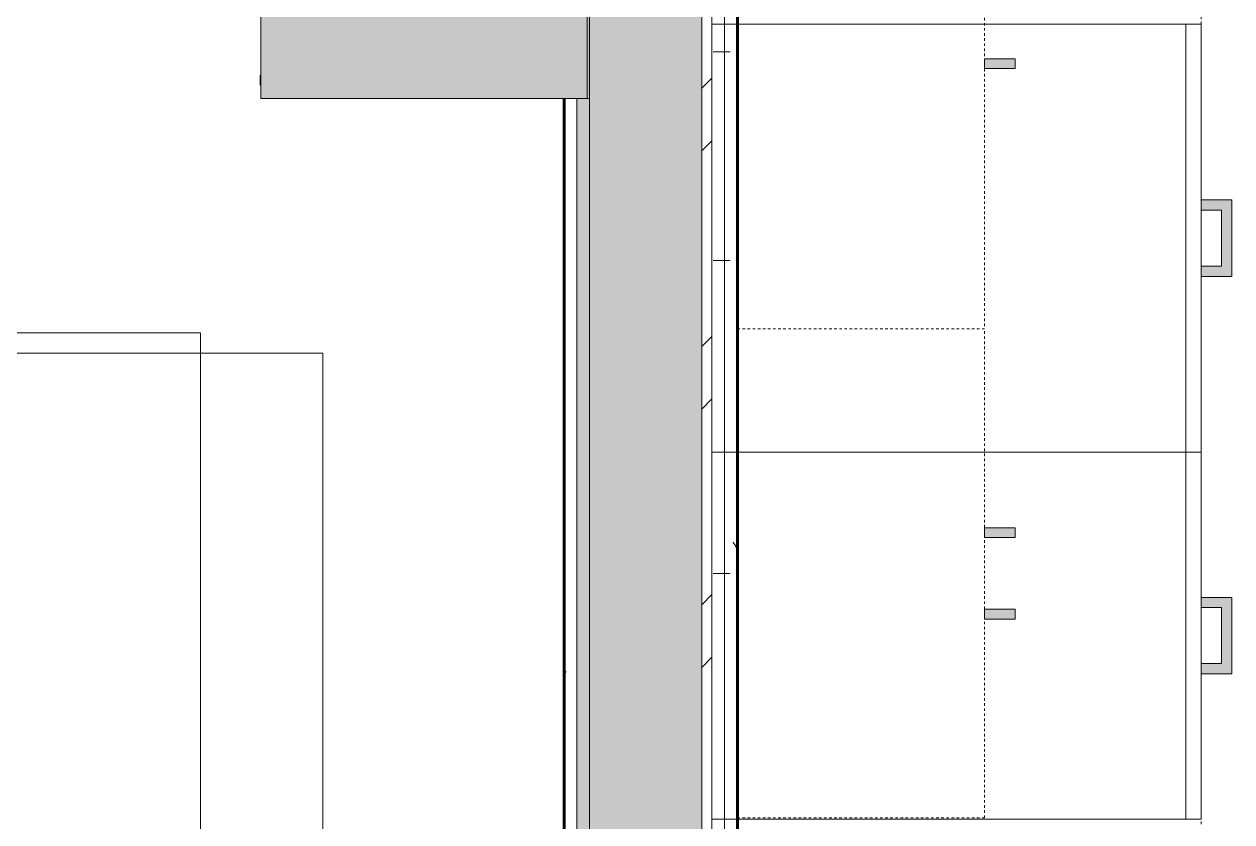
# Model space of a CAD drawing. Header units: inches. Extents: x -4169 to -1846, y 9706 to 12377.
# Drawn here: x -2947.1 to -2887.8, y 11292.8 to 11331.9 of the extents above; entities that cross this region are included whole.
import ezdxf

# ---------------------------------------------------------------- set-up
doc = ezdxf.new("R2010")
doc.units = ezdxf.units.IN
doc.header["$MEASUREMENT"] = 0
doc.linetypes.add('Dash', pattern=[0.25, 0.125, -0.125])
for name, color, linetype, lineweight in [('0-1', 7, 'Continuous', 5), ('0-2', 50, 'Continuous', 18), ('A-WALL', 113, 'Continuous', 18), ('A-WALL-PATT-4', 111, 'Continuous', 9), ('I-FURN', 30, 'Continuous', 9), ('I-FURN-1', 250, 'Continuous', 9), ('I-FURN-3', 55, 'Continuous', 9), ('I-WALL-2', 2, 'Continuous', 5), ('I-WALL-3', 2, 'Continuous', 60), ('Q-CASE-1', 9, 'Continuous', 9), ('Q-CASE-3', 250, 'Continuous', 9), ('Q-CASE-4', 250, 'Dash', 9), ('Q-CASE-5', 254, 'Continuous', 9), ('Q-CASE-HDLN-1', 250, 'Dash', 9)]:
    doc.layers.add(name, color=color, linetype=linetype, lineweight=lineweight)
pattern_1 = [(0, (0, 0), (20.48, 5.12), [0.845, -14.515, 0.845, -14.515, -81.92]), (0, (0, 0), (20.48, 5.12), [-30.72, 0.845, -29.875, 0.845, -14.515, -35.84]), (0, (0, 0), (20.48, 5.12), [-76.8, 0.845, -9.395, 0.845, -24.755]), (120, (7.68, 2.56), (-14.67405, 15.1762003), [0.845, -14.515, 0.845, -14.515, -81.92]), (120, (7.68, 2.56), (-14.67405, 15.1762003), [-30.72, 0.845, -29.875, 0.845, -14.515, -35.84]), (120, (7.68, 2.56), (-14.67405, 15.1762003), [-76.8, 0.845, -9.395, 0.845, -24.755]), (240, (10.24, 12.8), (-5.80595, -20.2962003), [0.845, -14.515, 0.845, -14.515, -81.92]), (240, (10.24, 12.8), (-5.80595, -20.2962003), [-30.72, 0.845, -29.875, 0.845, -14.515, -35.84]), (240, (10.24, 12.8), (-5.80595, -20.2962003), [-76.8, 0.845, -9.395, 0.845, -24.755])]

# ---------------------------------------------------------------- blocks, each defined once
blk = doc.blocks.new('Entertainment_Center_14771 - Entertainment_Center_14771-1372851-ENLARGED RCP - 2ND FLOOR PLAN')
at = {"layer": 'I-FURN-3'}
for points in [[(-36, 10), (-36, -6), (36, -6), (36, 10), (18, 10), (18, 6), (-18, 6), (-18, 10), (-35, 10)], [(-35.339, 10.031), (-35.311, 10), (-34.85, 10), (-34.85, 10.031), (-35.313, 10.031)], [(-19.657, 10.032), (-19.657, 10), (-18.663, 10), (-18.663, 10.032), (-19, 10.032)], [(18.663, 10.032), (18.663, 10), (19.657, 10), (19.657, 10.032), (19, 10.032)], [(34.85, 10), (35.339, 10), (35.313, 10.031), (34.85, 10.031)], [(-36, -6), (-36, -6.125), (36, -6.125), (36, -6), (-35, -6)]]:
    blk.add_hatch(color=256, dxfattribs=at).paths.add_polyline_path(points, flags=0)
at = {"layer": 'I-FURN-1'}
for p, q in [((-36, -6), (-36, 10)), ((-36, 10), (-18, 10)), ((-35.339, 10), (-35.339, 10.031)), ((-35.339, 10.031), (-34.85, 10.031)), ((-34.85, 10.031), (-34.85, 10)), ((-19.657, 10), (-19.657, 10.032)), ((-19.657, 10.032), (-18.663, 10.032)), ((-18.663, 10.032), (-18.663, 10)), ((-18, 10), (-18, 6)), ((18, 6), (18, 10)), ((18, 10), (36, 10)), ((18.663, 10.032), (19.657, 10.032)), ((18.663, 10), (18.663, 10.032)), ((19.657, 10.032), (19.657, 10)), ((34.85, 10), (34.85, 10.031)), ((34.85, 10.031), (35.339, 10.031)), ((35.339, 10.031), (35.339, 10)), ((36, 10), (36, -6)), ((-18, 6), (18, 6)), ((36, -6), (-36, -6)), ((-36, -6.125), (-36, -6)), ((36, -6), (-36, -6)), ((-36, -6.125), (36, -6.125)), ((36, -6.125), (36, -6))]:
    blk.add_line(p, q, dxfattribs=at)
blk = doc.blocks.new('Couch-Both_Arms-Generic - 2-1352635-ENLARGED RCP - 2ND FLOOR PLAN')
at = {"layer": 'I-FURN'}
for p, q in [((-24, 13.5), (24, 13.5)), ((-18, 13.5), (-24, 13.5)), ((-24, 13.5), (-24, -17.5)), ((18, 13.5), (-18, 13.5)), ((-18, 13.5), (-18, -18.5)), ((-18, -17.5), (-18, 13.5)), ((18, -18.5), (18, 13.5)), ((24, 13.5), (18, 13.5)), ((18, 13.5), (18, -17.5)), ((24, -17.5), (24, 13.5)), ((-24, -17.5), (-18, -17.5)), ((18, -17.5), (24, -17.5)), ((-18, -18.5), (18, -18.5))]:
    blk.add_line(p, q, dxfattribs=at)
at = {"layer": 'I-FURN-1'}
for p, q in [((24, 17.5), (-24, 17.5)), ((-24, 17.5), (-24, -17.5)), ((24, -17.5), (24, 17.5)), ((-24, -17.5), (24, -17.5))]:
    blk.add_line(p, q, dxfattribs=at)
blk = doc.blocks.new('OD_CW_Countertop - OD_CW_Countertop-2380507-ENLARGED RCP - 2ND FLOOR PLAN')
at = {"layer": 'Q-CASE-HDLN-1'}
for p, q in [((83.113, 0), (100.363, 0)), ((100.862, 0), (103.613, 0)), ((104.113, 0), (119.863, 0)), ((120.362, 0), (123.113, 0)), ((123.613, 0), (131.081, 0))]:
    blk.add_line(p, q, dxfattribs=at)
blk = doc.blocks.new('Base Cabinet 3 Drawer 230 - Base Cabinet 3 Drawer 230 21_-2578998-ENLARGED RCP - 2ND FLOOR PLAN')
at = {"layer": 'Q-CASE-5'}
blk.add_hatch(color=256, dxfattribs=at).paths.add_polyline_path([(2.613, 25.001), (2.613, 25.5), (-1.137, 25.5), (-1.137, 24), (-0.638, 24), (-0.638, 25.001), (2.113, 25.001), (2.113, 24), (2.613, 24)], flags=0)
at = {"layer": 'Q-CASE-3'}
for p, q in [((-1.137, 24), (-1.137, 25.5)), ((-1.137, 25.5), (2.613, 25.5)), ((2.613, 25.5), (2.613, 24)), ((2.113, 25.001), (-0.638, 25.001)), ((-0.638, 24), (-0.638, 25.001)), ((2.113, 24), (2.113, 25.001)), ((-9.762, 24), (11.238, 24)), ((-9.762, 23.25), (-9.762, 24)), ((-1.137, 24), (-0.638, 24)), ((2.613, 24), (2.113, 24)), ((11.238, 24), (11.238, 23.25)), ((11.238, 23.25), (-9.762, 23.25)), ((-9.762, 23.25), (-9.762, 0)), ((11.238, 0), (11.238, 23.25)), ((-9.762, 0), (11.238, 0))]:
    blk.add_line(p, q, dxfattribs=at)
blk = doc.blocks.new('Base Cabinet 3 Drawer 230 - Base Cabinet 3 Drawer 230 18_-2579417-ENLARGED RCP - 2ND FLOOR PLAN')
at = {"layer": 'Q-CASE-5'}
blk.add_hatch(color=256, dxfattribs=at).paths.add_polyline_path([(2.613, 25.001), (2.613, 25.5), (-1.137, 25.5), (-1.137, 24), (-0.638, 24), (-0.638, 25.001), (2.113, 25.001), (2.113, 24), (2.613, 24)], flags=0)
at = {"layer": 'Q-CASE-3'}
for p, q in [((-1.137, 24), (-1.137, 25.5)), ((-1.137, 25.5), (2.613, 25.5)), ((2.613, 25.5), (2.613, 24)), ((2.113, 25.001), (-0.638, 25.001)), ((-0.638, 24), (-0.638, 25.001)), ((2.113, 24), (2.113, 25.001)), ((-8.262, 24), (9.738, 24)), ((-8.262, 23.25), (-8.262, 24)), ((-1.137, 24), (-0.638, 24)), ((2.613, 24), (2.113, 24)), ((9.738, 24), (9.738, 23.25)), ((9.738, 23.25), (-8.262, 23.25)), ((-8.262, 23.25), (-8.262, 0)), ((9.738, 0), (9.738, 23.25)), ((-8.262, 0), (9.738, 0))]:
    blk.add_line(p, q, dxfattribs=at)
blk = doc.blocks.new('300 Series Wall Hung Cabinet_302 - 30_ X 24_-V23-ENLARGED RCP - 2ND FLOOR PLAN')
at = {"layer": 'Q-CASE-1'}
for points in [[(-2.25, 13.188), (-1.762, 13.188), (-1.762, 14.687), (-2.25, 14.687)], [(1.75, 13.188), (2.238, 13.188), (2.238, 14.687), (1.75, 14.687)]]:
    blk.add_hatch(color=256, dxfattribs=at).paths.add_polyline_path(points, flags=0)
at = {"layer": 'Q-CASE-3'}
for p, q in [((-1.762, 14.687), (-2.25, 14.687)), ((-2.25, 14.687), (-2.25, 13.188)), ((-1.762, 13.188), (-1.762, 14.687)), ((2.238, 14.687), (1.75, 14.687)), ((1.75, 14.687), (1.75, 13.188)), ((2.238, 13.188), (2.238, 14.687)), ((-2.25, 13.188), (-1.762, 13.188)), ((1.75, 13.188), (2.238, 13.188))]:
    blk.add_line(p, q, dxfattribs=at)
at = {"layer": 'Q-CASE-4'}
for p, q in [((-15, 1.062), (-15, 13.188)), ((-15, 13.188), (15, 13.188)), ((15, 13.188), (15, 1.062))]:
    blk.add_line(p, q, dxfattribs=at)
blk = doc.blocks.new('300 Series Wall Hung Cabinet_302 - 24_ X 24_-2588623-ENLARGED RCP - 2ND FLOOR PLAN')
at = {"layer": 'Q-CASE-1'}
for points in [[(-1.762, -13.188), (-2.25, -13.188), (-2.25, -14.687), (-1.762, -14.687)], [(2.238, -13.188), (1.75, -13.188), (1.75, -14.687), (2.238, -14.687)]]:
    blk.add_hatch(color=256, dxfattribs=at).paths.add_polyline_path(points, flags=0)
at = {"layer": 'Q-CASE-3'}
for p, q in [((-1.762, -13.188), (-2.25, -13.188)), ((-2.25, -13.188), (-2.25, -14.687)), ((-1.762, -14.687), (-1.762, -13.188)), ((2.238, -13.188), (1.75, -13.188)), ((1.75, -13.188), (1.75, -14.687)), ((2.238, -14.687), (2.238, -13.188)), ((-2.25, -14.687), (-1.762, -14.687)), ((1.75, -14.687), (2.238, -14.687))]:
    blk.add_line(p, q, dxfattribs=at)
at = {"layer": 'Q-CASE-4'}
for p, q in [((-12, -1.062), (-12, -13.188)), ((12, -13.188), (12, -1.062)), ((-12, -13.188), (12, -13.188))]:
    blk.add_line(p, q, dxfattribs=at)
blk = doc.blocks.new('CTR - 1st Phase - Unit Layouts_rvt-1-ENLARGED RCP - 2ND FLOOR PLAN')
at = {"layer": '0-2'}
for name, p, rotation in [('OD_CW_Countertop - OD_CW_Countertop-2380507-ENLARGED RCP - 2ND FLOOR PLAN', (-2889.324, 11423.663), 269.9999999999629), ('Entertainment_Center_14771 - Entertainment_Center_14771-1372851-ENLARGED RCP - 2ND FLOOR PLAN', (-2925.449, 11364.276), 89.9999999999467), ('300 Series Wall Hung Cabinet_302 - 30_ X 24_-V23-ENLARGED RCP - 2ND FLOOR PLAN', (-2913.136, 11331.981), 270.0000000000068), ('Base Cabinet 3 Drawer 230 - Base Cabinet 3 Drawer 230 21_-2578998-ENLARGED RCP - 2ND FLOOR PLAN', (-2913.324, 11322.163), 270.0000000000519), ('300 Series Wall Hung Cabinet_302 - 24_ X 24_-2588623-ENLARGED RCP - 2ND FLOOR PLAN', (-2913.136, 11304.981), 90.00000000000682), ('Couch-Both_Arms-Generic - 2-1352635-ENLARGED RCP - 2ND FLOOR PLAN', (-2956.399, 11298.286), 180), ('Base Cabinet 3 Drawer 230 - Base Cabinet 3 Drawer 230 18_-2579417-ENLARGED RCP - 2ND FLOOR PLAN', (-2913.324, 11302.663), 270.0000000000519)]:
    blk.add_blockref(name, p, dxfattribs=dict(at, rotation=rotation))

msp = doc.modelspace()

# ---------------------------------------------------------------- hatches: boundary and pattern name
at = {"layer": 'A-WALL-PATT-4'}
h = msp.add_hatch(dxfattribs=at)
h.set_pattern_fill('FP_2', color=256, style=0, pattern_type=2)
h.set_pattern_definition([(161.57, (0.32, 0.32), (-2.560496185, -0.000537386), [0, -18.214, 2.022, 0]), (18.43, (-0.32, 0.32), (-2.560496185, 0.000537386), [0, -18.214, 2.022, 0]), (108.43, (0.32, 0.32), (1.27922091, -6.400876726), [6.07, -14.166]), (71.57, (-0.32, 0.32), (1.27922091, 6.400876726), [6.07, -14.166])])
h.paths.add_polyline_path([(-2919.324, 11255.639), (-2913.824, 11255.639), (-2913.824, 11377.425), (-2913.949, 11377.425), (-2913.949, 11407.425), (-2913.824, 11407.425), (-2913.824, 11641.239), (-2919.324, 11641.239), (-2919.324, 11274.658)], flags=0)
h = msp.add_hatch(dxfattribs=at)
h.set_pattern_fill('FP_38', color=256, style=0, pattern_type=2)
h.set_pattern_definition([(45, (0, 0), (-6.335677, 6.335677), []), (45, (0, 9.6), (-6.335677, 6.335677), [])])
h.paths.add_polyline_path([(-2913.324, 11255.639), (-2913.324, 11377.425), (-2913.824, 11377.425), (-2913.824, 11255.639)], flags=0)
h.paths.add_polyline_path([(-2913.521, 11407.425), (-2913.324, 11407.425), (-2913.324, 11447.863), (-2913.824, 11447.863), (-2913.824, 11407.425)], flags=0)
h.paths.add_polyline_path([(-2913.324, 11451.363), (-2913.324, 11641.239), (-2913.824, 11641.239), (-2913.824, 11451.363), (-2913.578, 11451.363)], flags=0)
h = msp.add_hatch(dxfattribs=at)
h.set_pattern_fill('FP_1', color=256, style=0, pattern_type=2)
h.set_pattern_definition(pattern_1)
h.paths.add_polyline_path([(-2912.699, 11255.639), (-2912.699, 11377.425), (-2913.324, 11377.425), (-2913.324, 11255.639)], flags=0)
h.paths.add_polyline_path([(-2913.077, 11407.425), (-2912.699, 11407.425), (-2912.699, 11447.863), (-2913.324, 11447.863), (-2913.324, 11407.425)], flags=0)
h.paths.add_polyline_path([(-2912.699, 11451.363), (-2912.699, 11641.239), (-2913.324, 11641.239), (-2913.324, 11451.363), (-2913.006, 11451.363)], flags=0)
h = msp.add_hatch(dxfattribs=at)
h.set_pattern_fill('FP_1', color=256, style=0, pattern_type=2)
h.set_pattern_definition(pattern_1)
h.paths.add_polyline_path([(-2919.949, 11255.639), (-2919.949, 11328.276), (-2920.574, 11328.276), (-2920.574, 11255.639)], flags=0)
h.paths.add_polyline_path([(-2919.949, 11400.276), (-2919.949, 11517.739), (-2920.574, 11517.739), (-2920.574, 11400.276)], flags=0)
h.paths.add_polyline_path([(-2919.949, 11522.489), (-2919.949, 11573.489), (-2920.574, 11573.489), (-2920.574, 11522.489)], flags=0)
h.paths.add_polyline_path([(-2919.949, 11603.489), (-2919.949, 11640.614), (-2920.574, 11640.614), (-2920.574, 11603.489), (-2920.449, 11603.489)], flags=0)
h = msp.add_hatch(dxfattribs=at)
h.set_pattern_fill('FP_1', color=256, style=0, pattern_type=2)
h.set_pattern_definition(pattern_1)
h.paths.add_polyline_path([(-2912.074, 11255.639), (-2912.074, 11377.425), (-2912.699, 11377.425), (-2912.699, 11255.639)], flags=0)
h.paths.add_polyline_path([(-2912.699, 11407.425), (-2912.074, 11407.425), (-2912.074, 11447.863), (-2912.699, 11447.863), (-2912.699, 11422.3)], flags=0)
h.paths.add_polyline_path([(-2912.074, 11451.363), (-2912.074, 11640.614), (-2912.699, 11640.614), (-2912.699, 11451.363)], flags=0)
at = {"layer": 'I-WALL-2'}
h = msp.add_hatch(color=256, dxfattribs=at)
h.paths.add_polyline_path([(-2919.949, 11255.639), (-2919.324, 11255.639), (-2919.324, 11328.276), (-2919.949, 11328.276), (-2919.949, 11274.658)], flags=0)
h.paths.add_polyline_path([(-2919.714, 11400.276), (-2919.324, 11400.276), (-2919.324, 11517.739), (-2919.949, 11517.739), (-2919.949, 11400.276)], flags=0)
h.paths.add_polyline_path([(-2919.949, 11522.489), (-2919.324, 11522.489), (-2919.324, 11641.239), (-2919.949, 11641.239), (-2919.949, 11603.489), (-2919.699, 11603.489), (-2919.699, 11573.489), (-2919.949, 11573.489), (-2919.949, 11544.447)], flags=0)

# ---------------------------------------------------------------- linework, layer by layer
at = {"layer": 'A-WALL'}
for p, q in [((-2913.824, 11377.425), (-2913.824, 11255.639)), ((-2913.324, 11377.425), (-2913.324, 11255.639)), ((-2912.699, 11377.425), (-2912.699, 11255.639)), ((-2919.949, 11328.276), (-2919.949, 11255.639)), ((-2919.324, 11328.276), (-2919.324, 11255.639))]:
    msp.add_line(p, q, dxfattribs=at)
at = {"layer": 'I-WALL-3'}
for p, q in [((-2912.074, 11377.425), (-2912.074, 11255.639)), ((-2920.574, 11255.639), (-2920.574, 11328.276))]:
    msp.add_line(p, q, dxfattribs=at)

# ---------------------------------------------------------------- block references
at = {"layer": '0-1'}
msp.add_blockref('CTR - 1st Phase - Unit Layouts_rvt-1-ENLARGED RCP - 2ND FLOOR PLAN', (0, 0), dxfattribs=at)

doc.saveas('drawing.dxf')
